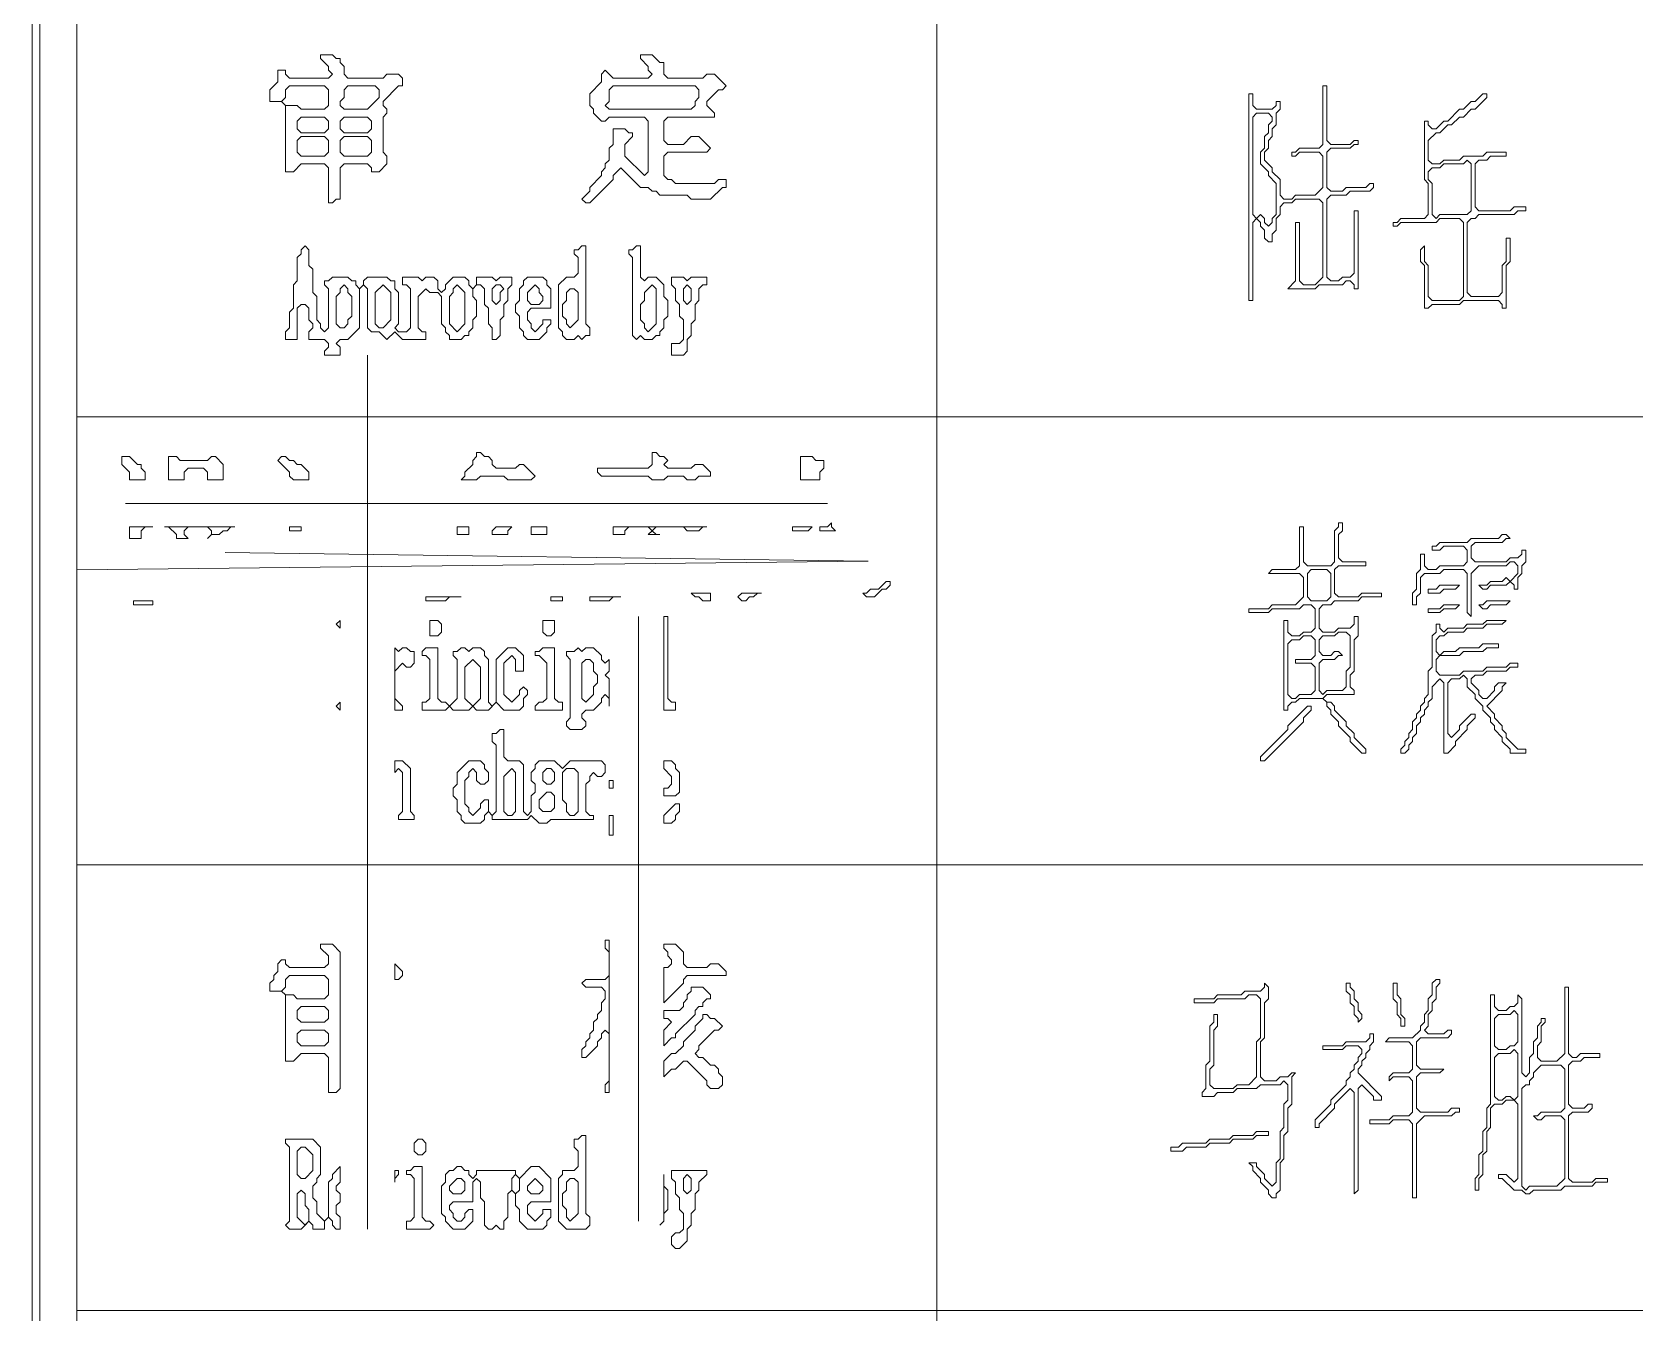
# Model space of a CAD drawing. Header units: millimetres. Extents: x 24 to 865, y 18 to 612.
# Drawn here: x 774.98 to 810.98, y 214.96 to 243.71 of the extents above; entities that cross this region are included whole.
import ezdxf

# ---------------------------------------------------------------- set-up
doc = ezdxf.new("R2010")
doc.units = ezdxf.units.MM
for name, color, linetype, lineweight in [('TRACE_CURVE', 6, 'Continuous', 0), ('TRACE_STRAIGHT', 5, 'Continuous', 0), ('TRACE_TEXT_SYMBOL', 6, 'Continuous', 0)]:
    doc.layers.add(name, color=color, linetype=linetype, lineweight=lineweight)

msp = doc.modelspace()

# ---------------------------------------------------------------- linework, layer by layer
at = {"layer": 'TRACE_CURVE', "color": 6}
msp.add_lwpolyline([(774.98, 600.7), (774.98, 28.726), (775.156, 28.726), (775.156, 600.7)], close=True, dxfattribs=at)
at = {"layer": 'TRACE_STRAIGHT', "color": 5}
for p, q in [((775.986, 601.456), (775.986, 27.883)), ((795.299, 274.996), (795.299, 175.135)), ((782.512, 236.461), (782.512, 216.844)), ((775.986, 235.072), (854.728, 235.072)), ((777.082, 233.133), (792.846, 233.133)), ((775.986, 231.638), (793.753, 231.836)), ((779.316, 232.032), (793.753, 231.836)), ((788.599, 230.594), (788.599, 217.019)), ((775.982, 225.019), (854.888, 225.019)), ((775.986, 215.017), (854.737, 215.017))]:
    msp.add_line(p, q, dxfattribs=at)
at = {"layer": 'TRACE_TEXT_SYMBOL', "color": 6}
for points in [[(781.461, 243.205), (781.461, 243.117), (781.636, 242.942), (781.636, 242.855), (781.724, 242.767), (781.636, 242.679), (780.761, 242.679), (780.673, 242.767), (780.673, 242.855), (780.498, 242.855), (780.498, 242.592), (780.323, 242.417), (780.323, 242.154), (780.585, 242.154), (780.673, 242.066), (780.673, 240.578), (780.848, 240.578), (781.023, 240.753), (781.549, 240.753), (781.636, 240.665), (781.636, 239.877), (781.724, 239.877), (781.812, 239.965), (781.899, 239.965), (781.899, 240.665), (781.987, 240.753), (782.512, 240.753), (782.6, 240.665), (782.6, 240.578), (782.775, 240.578), (782.95, 240.753), (782.95, 240.928), (782.862, 241.016), (782.862, 241.804), (782.95, 241.891), (782.95, 241.979), (782.862, 242.066), (782.862, 242.154), (783.213, 242.504), (783.3, 242.504), (783.3, 242.679), (783.213, 242.767), (782.95, 242.767), (782.862, 242.679), (782.074, 242.679), (781.987, 242.767), (781.987, 242.942), (781.899, 243.03), (781.899, 243.117), (781.812, 243.117), (781.724, 243.205)], [(780.673, 242.417), (780.761, 242.504), (781.549, 242.504), (781.636, 242.417), (781.636, 242.066), (781.549, 241.979), (781.023, 241.979), (780.936, 242.066), (780.673, 242.066), (780.585, 242.154), (780.673, 242.242)], [(781.987, 242.417), (782.074, 242.504), (782.687, 242.504), (782.775, 242.417), (782.775, 242.242), (782.512, 241.979), (781.987, 241.979), (781.899, 242.066), (781.899, 242.154), (781.987, 242.242)], [(787.942, 242.417), (788.03, 242.504), (789.869, 242.504), (789.956, 242.417), (789.956, 242.242), (789.869, 242.154), (789.869, 242.066), (789.781, 241.979), (787.942, 241.979), (787.854, 242.066), (787.942, 242.154)], [(802.392, 241.804), (802.48, 241.891), (802.743, 241.891), (802.83, 241.804), (802.83, 241.716), (802.743, 241.629), (802.743, 241.453), (802.655, 241.366), (802.655, 241.103), (802.568, 241.016), (802.568, 240.753), (802.743, 240.578), (802.743, 240.49), (802.918, 240.315), (802.918, 239.614), (802.83, 239.527), (802.83, 239.439), (802.743, 239.352), (802.655, 239.439), (802.655, 239.527), (802.568, 239.614), (802.48, 239.527), (802.392, 239.614)], [(780.936, 241.716), (781.023, 241.804), (781.549, 241.804), (781.636, 241.716), (781.636, 241.541), (781.549, 241.453), (781.023, 241.453), (780.936, 241.541)], [(781.899, 241.716), (781.987, 241.804), (782.512, 241.804), (782.6, 241.716), (782.6, 241.541), (782.512, 241.453), (781.987, 241.453), (781.899, 241.541)], [(780.936, 241.278), (781.023, 241.366), (781.549, 241.366), (781.636, 241.278), (781.636, 241.016), (781.549, 240.928), (781.023, 240.928), (780.936, 241.016)], [(781.899, 241.278), (781.987, 241.366), (782.512, 241.366), (782.6, 241.278), (782.6, 241.016), (782.512, 240.928), (781.987, 240.928), (781.899, 241.016)], [(807.122, 240.753), (807.209, 240.84), (807.297, 240.753), (807.297, 239.702), (807.209, 239.614), (806.596, 239.614), (806.509, 239.527), (806.421, 239.614), (806.421, 240.315), (806.333, 240.402), (806.333, 240.578), (806.421, 240.665), (806.596, 240.665), (806.684, 240.753)], [(787.329, 238.914), (787.241, 238.826), (787.154, 238.826), (787.154, 238.738), (787.241, 238.651), (787.241, 238.301), (787.154, 238.213), (786.979, 238.213), (786.804, 238.038), (786.804, 237.074), (786.891, 236.987), (786.891, 236.899), (786.979, 236.812), (787.154, 236.812), (787.241, 236.899), (787.329, 236.812), (787.417, 236.899), (787.504, 236.899), (787.504, 237.074), (787.417, 237.162), (787.417, 238.914)], [(788.555, 238.914), (788.467, 238.826), (788.38, 238.826), (788.38, 238.738), (788.467, 238.651), (788.467, 236.899), (788.555, 236.812), (788.643, 236.899), (788.73, 236.812), (788.905, 236.812), (788.993, 236.899), (789.081, 236.899), (789.081, 236.987), (789.168, 237.074), (789.168, 237.25), (789.256, 237.337), (789.256, 237.688), (789.168, 237.775), (789.168, 238.038), (788.993, 238.213), (788.818, 238.213), (788.73, 238.125), (788.643, 238.213), (788.643, 238.914)], [(781.899, 237.95), (781.987, 238.038), (782.074, 237.95), (782.074, 237.863), (782.162, 237.775), (782.162, 237.337), (782.074, 237.25), (782.074, 237.162), (781.987, 237.074), (781.899, 237.074), (781.812, 237.162), (781.812, 237.775), (781.899, 237.863)], [(782.862, 238.038), (783.038, 237.863), (783.038, 237.25), (782.862, 237.074), (782.775, 237.074), (782.687, 237.162), (782.687, 237.863)], [(784.439, 237.95), (784.526, 238.038), (784.702, 237.863), (784.702, 237.162), (784.526, 236.987), (784.351, 237.162), (784.351, 237.775), (784.439, 237.863)], [(785.315, 237.95), (785.402, 238.038), (785.49, 238.038), (785.577, 237.95), (785.49, 237.863), (785.49, 237.688), (785.402, 237.6), (785.315, 237.688)], [(786.103, 238.213), (786.015, 238.125), (786.015, 238.038), (785.928, 237.95), (785.928, 237.688), (785.84, 237.6), (785.84, 237.425), (785.928, 237.337), (785.928, 237.074), (786.015, 236.987), (786.015, 236.899), (786.103, 236.812), (786.366, 236.812), (786.541, 236.987), (786.541, 237.074), (786.628, 237.162), (786.628, 237.25), (786.453, 237.25), (786.453, 237.162), (786.278, 236.987), (786.19, 237.074), (786.19, 237.162), (786.103, 237.25), (786.103, 237.425), (786.19, 237.512), (786.628, 237.512), (786.628, 237.95), (786.541, 238.038), (786.541, 238.125), (786.453, 238.213)], [(786.278, 238.038), (786.366, 237.95), (786.366, 237.863), (786.453, 237.775), (786.453, 237.688), (786.366, 237.6), (786.19, 237.6), (786.103, 237.688), (786.103, 237.863)], [(786.979, 237.863), (787.066, 237.95), (787.154, 237.95), (787.241, 237.863), (787.241, 237.25), (787.066, 237.074), (786.979, 237.162), (786.979, 237.25), (786.891, 237.337), (786.891, 237.6), (786.979, 237.688)], [(788.905, 238.038), (788.993, 237.95), (788.993, 237.162), (788.818, 236.987), (788.73, 237.074), (788.73, 237.162), (788.643, 237.25), (788.643, 237.6), (788.73, 237.688), (788.73, 237.863)], [(789.343, 238.213), (789.343, 238.038), (789.431, 237.95), (789.431, 237.688), (789.518, 237.6), (789.518, 237.337), (789.606, 237.25), (789.606, 236.812), (789.518, 236.724), (789.343, 236.724), (789.343, 236.461), (789.606, 236.461), (789.694, 236.549), (789.694, 236.812), (789.781, 236.899), (789.781, 237.162), (789.869, 237.25), (789.869, 237.6), (789.956, 237.688), (789.956, 237.95), (790.044, 238.038), (790.131, 238.038), (790.131, 238.213), (789.781, 238.213), (789.694, 238.125), (789.606, 238.213)], [(789.606, 237.95), (789.694, 238.038), (789.781, 237.95), (789.781, 237.688), (789.694, 237.6), (789.606, 237.688)], [(776.995, 234.184), (776.995, 234.009), (777.17, 233.834), (777.17, 233.659), (777.52, 233.659), (777.52, 233.834), (777.433, 233.922), (777.433, 234.009), (777.345, 234.009), (777.17, 234.184)], [(778.046, 234.184), (778.046, 233.659), (778.396, 233.659), (778.396, 233.834), (778.484, 233.922), (778.834, 233.922), (778.921, 233.834), (778.921, 233.659), (779.272, 233.659), (779.272, 234.009), (779.097, 234.184), (779.009, 234.184), (778.921, 234.097), (778.308, 234.097), (778.221, 234.184)], [(780.585, 234.184), (780.498, 234.097), (780.761, 233.834), (780.761, 233.747), (780.848, 233.659), (781.198, 233.659), (781.198, 233.834), (781.023, 234.009), (780.936, 234.009), (780.848, 234.097), (780.761, 234.097), (780.673, 234.184)], [(784.964, 234.272), (784.964, 234.184), (784.877, 234.097), (784.877, 234.009), (784.702, 233.834), (784.702, 233.747), (784.614, 233.659), (784.964, 233.659), (785.052, 233.747), (785.577, 233.747), (785.665, 233.659), (786.19, 233.659), (786.278, 233.747), (786.015, 234.009), (785.928, 234.009), (785.84, 233.922), (785.402, 233.922), (785.315, 234.009), (785.315, 234.097), (785.227, 234.184), (785.14, 234.184), (785.052, 234.272)], [(788.905, 234.272), (788.905, 234.009), (788.818, 233.922), (787.679, 233.922), (787.679, 233.834), (787.767, 233.747), (788.818, 233.747), (788.905, 233.659), (789.168, 233.659), (789.256, 233.747), (789.606, 233.747), (789.694, 233.659), (789.869, 233.659), (789.956, 233.747), (790.219, 233.747), (790.219, 233.834), (790.044, 234.009), (789.869, 234.009), (789.781, 233.922), (789.256, 233.922), (789.168, 234.009), (789.256, 234.097), (789.168, 234.184), (789.081, 234.184), (788.993, 234.272)], [(792.233, 234.184), (792.233, 233.659), (792.671, 233.659), (792.671, 233.834), (792.759, 233.922), (792.759, 234.097), (792.584, 234.097), (792.496, 234.184)], [(777.17, 232.608), (777.17, 232.345), (777.433, 232.345), (777.433, 232.52), (777.52, 232.608), (777.695, 232.608)], [(777.958, 232.608), (778.046, 232.608), (778.221, 232.433), (778.221, 232.345), (778.484, 232.345), (778.396, 232.433), (778.396, 232.52), (778.484, 232.608), (778.921, 232.608), (779.009, 232.52), (779.009, 232.433), (778.921, 232.345), (779.009, 232.433), (779.184, 232.433), (779.272, 232.52), (779.359, 232.52), (779.447, 232.608), (779.535, 232.608)], [(780.761, 232.608), (780.761, 232.52), (781.023, 232.52), (781.023, 232.608)], [(784.526, 232.608), (784.526, 232.433), (784.789, 232.433), (784.789, 232.608)], [(785.402, 232.608), (785.315, 232.52), (785.315, 232.433), (785.665, 232.433), (785.665, 232.52), (785.753, 232.608)], [(786.19, 232.608), (786.19, 232.433), (786.541, 232.433), (786.541, 232.608)], [(788.03, 232.608), (788.03, 232.433), (788.292, 232.433), (788.292, 232.52), (788.38, 232.608), (788.818, 232.608), (788.905, 232.52), (788.818, 232.433), (789.081, 232.433), (788.993, 232.433), (788.905, 232.52), (788.993, 232.608), (789.606, 232.608), (789.694, 232.52), (789.956, 232.52), (790.044, 232.608), (790.131, 232.608)], [(792.058, 232.608), (792.058, 232.52), (792.409, 232.52), (792.496, 232.608)], [(792.934, 232.696), (792.846, 232.608), (792.671, 232.608), (792.671, 232.52), (793.022, 232.52), (792.934, 232.608)], [(803.619, 231.557), (803.706, 231.645), (804.056, 231.645), (804.144, 231.557), (804.144, 231.032), (804.056, 230.944), (803.706, 230.944), (803.619, 231.032)], [(789.781, 231.119), (789.869, 231.032), (789.956, 231.032), (790.044, 230.944), (790.219, 230.944), (790.219, 231.119)], [(790.92, 231.119), (790.832, 231.032), (790.92, 230.944), (791.007, 230.944), (791.095, 231.032), (791.182, 231.032), (791.27, 231.119), (791.358, 231.119)], [(794.16, 231.382), (793.985, 231.207), (793.81, 231.207), (793.722, 231.119), (793.635, 231.119), (793.722, 231.032), (793.897, 231.032), (794.073, 231.207), (794.16, 231.207), (794.248, 231.294), (794.248, 231.382)], [(806.596, 231.294), (806.509, 231.207), (806.333, 231.207), (806.333, 231.119), (806.596, 231.119), (806.684, 231.207), (806.947, 231.207), (807.034, 231.294)], [(777.257, 230.944), (777.695, 230.944), (777.695, 230.856), (777.257, 230.856)], [(783.826, 231.032), (783.826, 230.944), (784.264, 230.944), (784.351, 231.032), (784.614, 231.032)], [(786.628, 231.032), (786.891, 231.032), (786.891, 230.944), (786.628, 230.944)], [(787.504, 231.032), (787.504, 230.944), (787.942, 230.944), (788.03, 231.032), (788.205, 231.032)], [(806.684, 230.856), (806.596, 230.769), (806.333, 230.769), (806.333, 230.681), (806.596, 230.681), (806.684, 230.769), (806.947, 230.769), (807.034, 230.856)], [(807.647, 230.944), (807.56, 230.856), (807.472, 230.856), (807.56, 230.769), (807.647, 230.769), (807.735, 230.856), (808.085, 230.856), (808.173, 230.944)], [(781.899, 230.506), (781.812, 230.419), (781.899, 230.331)], [(783.913, 230.506), (783.913, 230.156), (784.089, 230.156), (784.176, 230.243), (784.176, 230.419), (784.089, 230.506)], [(786.453, 230.506), (786.453, 230.243), (786.541, 230.156), (786.628, 230.156), (786.716, 230.243), (786.716, 230.506)], [(789.168, 230.594), (789.168, 228.492), (789.431, 228.492), (789.431, 228.667), (789.343, 228.667), (789.256, 228.755), (789.256, 230.594)], [(803.443, 230.068), (803.531, 230.156), (803.706, 230.156), (803.794, 230.068), (803.794, 229.718), (803.706, 229.63), (803.356, 229.63), (803.356, 229.543), (803.706, 229.543), (803.794, 229.455), (803.794, 228.93), (803.706, 228.842), (803.443, 228.842), (803.356, 228.755), (803.268, 228.755), (803.181, 228.842), (803.181, 229.981), (803.268, 230.068)], [(804.232, 230.156), (804.319, 230.243), (804.494, 230.243), (804.582, 230.156), (804.582, 229.455), (804.494, 229.368), (804.494, 229.017), (804.407, 228.93), (804.056, 228.93), (803.969, 228.842), (803.881, 228.93), (803.881, 229.543), (803.969, 229.63), (804.232, 229.63), (804.319, 229.718), (804.407, 229.718), (804.319, 229.805), (804.232, 229.805), (804.144, 229.718), (803.969, 229.718), (803.881, 229.805), (803.881, 230.068), (803.969, 230.156)], [(783.125, 229.893), (783.125, 228.492), (783.3, 228.492), (783.3, 228.579), (783.125, 228.755), (783.125, 229.368), (783.3, 229.543), (783.388, 229.455), (783.476, 229.455), (783.563, 229.543), (783.563, 229.805), (783.476, 229.805), (783.388, 229.893), (783.3, 229.893), (783.213, 229.805)], [(783.826, 229.893), (783.738, 229.805), (783.738, 229.718), (783.826, 229.718), (783.913, 229.63), (783.913, 228.755), (783.826, 228.667), (783.738, 228.667), (783.738, 228.492), (784.264, 228.492), (784.351, 228.579), (784.439, 228.492), (784.789, 228.492), (784.877, 228.579), (784.964, 228.492), (785.227, 228.492), (785.402, 228.667), (785.577, 228.492), (785.928, 228.492), (786.015, 228.579), (786.015, 228.755), (786.103, 228.842), (786.103, 228.93), (786.015, 229.017), (785.928, 228.93), (785.928, 228.842), (785.753, 228.667), (785.577, 228.842), (785.577, 229.543), (785.753, 229.718), (785.84, 229.63), (785.84, 229.368), (786.015, 229.368), (786.015, 229.718), (785.84, 229.893), (785.665, 229.893), (785.402, 229.63), (785.402, 228.667), (785.315, 228.579), (785.227, 228.667), (785.227, 229.63), (785.14, 229.718), (785.14, 229.805), (785.052, 229.893), (784.877, 229.893), (784.789, 229.805), (784.702, 229.893), (784.614, 229.893), (784.526, 229.805), (784.439, 229.805), (784.439, 229.718), (784.526, 229.63), (784.526, 228.755), (784.351, 228.579), (784.264, 228.667), (784.176, 228.667), (784.089, 228.755), (784.089, 229.893)], [(786.453, 229.893), (786.366, 229.805), (786.278, 229.805), (786.278, 229.718), (786.366, 229.718), (786.541, 229.543), (786.541, 228.755), (786.453, 228.667), (786.366, 228.667), (786.278, 228.579), (786.278, 228.492), (786.891, 228.492), (786.891, 228.667), (786.804, 228.667), (786.716, 228.755), (786.716, 229.893)], [(787.241, 229.893), (787.154, 229.805), (786.979, 229.805), (786.979, 229.718), (787.066, 229.63), (787.066, 228.317), (786.979, 228.229), (786.979, 228.141), (787.066, 228.054), (787.329, 228.054), (787.417, 228.141), (787.417, 228.229), (787.329, 228.317), (787.329, 228.404), (787.417, 228.492), (787.592, 228.492), (787.767, 228.667), (787.767, 228.755), (787.854, 228.842), (787.942, 228.755), (787.942, 228.579), (787.942, 229.192), (787.854, 229.28), (787.942, 229.368), (787.942, 229.63), (787.854, 229.543), (787.767, 229.63), (787.767, 229.718), (787.592, 229.893), (787.417, 229.893), (787.329, 229.805)], [(784.877, 229.63), (785.052, 229.455), (785.052, 228.755), (784.877, 228.579), (784.702, 228.755), (784.702, 229.455)], [(787.329, 229.543), (787.417, 229.63), (787.504, 229.63), (787.592, 229.543), (787.592, 229.368), (787.679, 229.28), (787.679, 229.105), (787.592, 229.017), (787.592, 228.842), (787.417, 228.667), (787.329, 228.755)], [(781.899, 228.667), (781.812, 228.579), (781.899, 228.492)], [(803.619, 228.579), (803.181, 228.141), (803.181, 228.054), (802.568, 227.441), (802.568, 227.353), (802.655, 227.353), (803.531, 228.229), (803.531, 228.317), (803.706, 228.492), (803.706, 228.579)], [(783.125, 227.353), (783.125, 227.091), (783.213, 227.178), (783.3, 227.091), (783.3, 226.215), (783.213, 226.127), (783.213, 226.04), (783.563, 226.04), (783.563, 226.127), (783.476, 226.215), (783.476, 227.178), (783.3, 227.353)], [(785.753, 227.178), (785.84, 227.091), (785.84, 226.215), (785.753, 226.127), (785.665, 226.127), (785.577, 226.215), (785.577, 227.003)], [(786.453, 227.091), (786.541, 227.178), (786.628, 227.178), (786.716, 227.091), (786.716, 226.915), (786.628, 226.828), (786.541, 226.828), (786.453, 226.915)], [(786.891, 227.091), (786.979, 227.178), (787.154, 227.178), (787.241, 227.091), (787.241, 226.215), (787.154, 226.127), (787.066, 226.127), (786.979, 226.215), (786.979, 226.39), (786.891, 226.478)], [(789.168, 227.353), (789.168, 227.178), (789.343, 227.003), (789.343, 226.828), (789.256, 226.74), (789.168, 226.74), (789.168, 226.565), (789.431, 226.565), (789.518, 226.653), (789.518, 227.091), (789.431, 227.178), (789.431, 227.266), (789.343, 227.353)], [(787.942, 226.915), (788.03, 226.915), (788.03, 226.74), (787.942, 226.74)], [(786.541, 226.653), (786.628, 226.653), (786.716, 226.565), (786.716, 226.302), (786.628, 226.215), (786.453, 226.215), (786.366, 226.302), (786.366, 226.478)], [(787.942, 226.127), (788.03, 226.127), (788.03, 225.689), (787.942, 225.689)], [(789.431, 226.39), (789.168, 226.127), (789.168, 225.952), (789.343, 225.952), (789.431, 226.04), (789.431, 226.127), (789.518, 226.215), (789.518, 226.39)], [(781.461, 223.237), (781.461, 223.15), (781.636, 222.974), (781.636, 222.799), (781.549, 222.712), (780.761, 222.712), (780.673, 222.799), (780.673, 222.887), (780.585, 222.887), (780.498, 222.799), (780.498, 222.624), (780.41, 222.536), (780.41, 222.449), (780.323, 222.361), (780.323, 222.186), (780.585, 222.186), (780.673, 222.099), (780.673, 220.61), (780.848, 220.61), (781.023, 220.785), (781.549, 220.785), (781.636, 220.697), (781.636, 219.909), (781.812, 219.909), (781.899, 219.997), (781.899, 223.062), (781.724, 223.237)], [(787.854, 223.325), (787.854, 223.15), (787.942, 223.062), (787.942, 222.536), (787.854, 222.449), (787.417, 222.449), (787.329, 222.361), (787.417, 222.274), (787.767, 222.274), (787.854, 222.186), (787.854, 222.011), (787.767, 221.923), (787.767, 221.748), (787.679, 221.661), (787.679, 221.573), (787.592, 221.486), (787.592, 221.31), (787.504, 221.223), (787.504, 221.135), (787.417, 221.048), (787.417, 220.96), (787.329, 220.872), (787.329, 220.697), (787.417, 220.697), (787.679, 220.96), (787.679, 221.048), (787.767, 221.135), (787.767, 221.223), (787.854, 221.31), (787.942, 221.223), (787.942, 220.172), (787.854, 220.084), (787.854, 219.909), (787.942, 219.909), (787.942, 223.325)], [(789.168, 223.237), (789.168, 223.15), (789.256, 223.062), (789.256, 222.974), (789.343, 222.887), (789.343, 222.799), (789.256, 222.712), (789.168, 222.712), (789.168, 221.923), (789.606, 222.361), (789.606, 222.449), (789.694, 222.536), (790.569, 222.536), (790.569, 222.624), (790.394, 222.799), (790.219, 222.799), (790.131, 222.712), (789.694, 222.712), (789.606, 222.799), (789.606, 223.062), (789.431, 223.237)], [(780.673, 222.449), (780.761, 222.536), (781.549, 222.536), (781.636, 222.449), (781.636, 222.099), (781.549, 222.011), (780.936, 222.011), (780.848, 222.099), (780.673, 222.099), (780.585, 222.186), (780.673, 222.274)], [(783.125, 222.799), (783.125, 222.449), (783.213, 222.449), (783.3, 222.536), (783.3, 222.624)], [(789.781, 222.274), (789.781, 222.186), (789.694, 222.099), (789.694, 222.011), (789.606, 221.923), (789.606, 221.836), (789.518, 221.748), (789.168, 221.748), (789.168, 221.573), (789.256, 221.573), (789.343, 221.486), (789.168, 221.31), (789.168, 220.96), (789.343, 221.135), (789.431, 221.135), (789.431, 221.223), (789.869, 221.661), (789.869, 221.748), (789.956, 221.836), (790.044, 221.836), (790.044, 221.923), (790.131, 222.011), (790.219, 222.011), (790.219, 222.099), (790.044, 222.274)], [(804.494, 222.361), (804.494, 222.186), (804.582, 222.099), (804.582, 221.923), (804.669, 221.836), (804.669, 221.661), (804.757, 221.573), (804.757, 221.486), (804.845, 221.573), (804.845, 221.661), (804.757, 221.748), (804.757, 221.923), (804.669, 222.011), (804.669, 222.186), (804.582, 222.274), (804.582, 222.361)], [(805.545, 222.361), (805.545, 222.011), (805.633, 221.923), (805.633, 221.661), (805.72, 221.573), (805.72, 221.398), (805.808, 221.398), (805.808, 221.573), (805.72, 221.661), (805.72, 222.011), (805.633, 222.099), (805.633, 222.361)], [(780.936, 221.748), (781.023, 221.836), (781.549, 221.836), (781.636, 221.748), (781.636, 221.573), (781.549, 221.486), (781.023, 221.486), (780.936, 221.573)], [(808.173, 221.661), (808.26, 221.748), (808.348, 221.661), (808.348, 221.048), (808.26, 220.96), (808.173, 220.96), (808.085, 220.872), (807.91, 220.872), (807.822, 220.96), (807.822, 221.573), (807.91, 221.661)], [(790.044, 221.661), (790.044, 221.573), (789.869, 221.398), (789.869, 221.31), (789.606, 221.048), (789.606, 220.96), (789.431, 220.785), (789.343, 220.785), (789.168, 220.61), (789.168, 220.259), (789.343, 220.435), (789.431, 220.435), (789.606, 220.61), (789.694, 220.61), (790.131, 220.172), (790.131, 220.084), (790.219, 219.997), (790.394, 219.997), (790.482, 220.084), (790.482, 220.259), (790.394, 220.347), (790.394, 220.435), (790.307, 220.522), (790.219, 220.522), (790.044, 220.697), (789.956, 220.697), (789.869, 220.785), (789.956, 220.872), (789.956, 220.96), (790.307, 221.31), (790.394, 221.31), (790.482, 221.398), (790.307, 221.573), (790.219, 221.573), (790.131, 221.661)], [(780.936, 221.223), (781.023, 221.31), (781.549, 221.31), (781.636, 221.223), (781.636, 221.048), (781.549, 220.96), (781.023, 220.96), (780.936, 221.048)], [(805.02, 221.223), (805.02, 221.135), (804.932, 221.048), (804.494, 221.048), (804.407, 220.96), (803.969, 220.96), (803.969, 220.872), (804.407, 220.872), (804.494, 220.96), (804.757, 220.96), (804.845, 220.872), (804.845, 220.785), (804.757, 220.697), (804.757, 220.61), (804.669, 220.522), (804.669, 220.435), (804.582, 220.347), (804.582, 220.259), (804.494, 220.172), (804.494, 220.084), (804.144, 219.734), (804.144, 219.646), (803.794, 219.296), (803.794, 219.121), (803.881, 219.121), (803.881, 219.209), (804.232, 219.559), (804.232, 219.646), (804.582, 219.997), (804.669, 219.909), (804.669, 217.632), (804.757, 217.72), (804.757, 219.997), (804.845, 220.084), (805.107, 219.822), (805.107, 219.734), (805.283, 219.734), (805.283, 219.822), (804.757, 220.347), (804.757, 220.435), (804.845, 220.522), (804.845, 220.61), (804.932, 220.697), (804.932, 220.785), (805.02, 220.872), (805.02, 220.96), (805.107, 221.048), (805.107, 221.223)], [(808.173, 220.785), (808.26, 220.872), (808.348, 220.785), (808.348, 219.822), (808.26, 219.734), (808.173, 219.822), (808.085, 219.822), (807.997, 219.734), (807.91, 219.734), (807.822, 219.822), (807.822, 220.697), (807.91, 220.785)], [(808.873, 220.522), (809.311, 220.522), (809.399, 220.435), (809.399, 219.559), (809.311, 219.471), (808.873, 219.471), (808.786, 219.384), (808.698, 219.384), (808.786, 219.296), (808.873, 219.296), (808.961, 219.384), (809.311, 219.384), (809.399, 219.296), (809.399, 217.982), (809.224, 217.807), (808.611, 217.807), (808.523, 217.72), (808.435, 217.807), (808.435, 219.997), (808.523, 220.084), (808.611, 220.084), (808.611, 220.172), (808.698, 220.259), (808.698, 220.347)], [(780.673, 218.858), (780.673, 218.771), (780.761, 218.683), (780.761, 217.019), (780.673, 216.931), (780.761, 216.844), (781.023, 216.844), (781.198, 217.019), (781.286, 216.931), (781.286, 216.844), (781.549, 216.844), (781.549, 217.019), (781.636, 217.107), (781.724, 217.019), (781.724, 216.931), (781.812, 216.844), (781.899, 216.844), (781.899, 217.107), (781.812, 217.194), (781.812, 217.369), (781.899, 217.457), (781.899, 217.632), (781.812, 217.72), (781.812, 217.807), (781.899, 217.895), (781.899, 218.245), (781.724, 218.07), (781.724, 217.982), (781.636, 217.895), (781.636, 217.107), (781.549, 217.019), (781.374, 217.194), (781.374, 217.457), (781.286, 217.545), (781.286, 217.807), (781.374, 217.895), (781.374, 217.982), (781.461, 218.07), (781.461, 218.683), (781.286, 218.858)], [(783.651, 218.858), (783.563, 218.771), (783.563, 218.595), (783.651, 218.508), (783.738, 218.508), (783.826, 218.595), (783.826, 218.771), (783.738, 218.858)], [(787.329, 218.946), (787.241, 218.858), (787.154, 218.858), (787.154, 218.683), (787.241, 218.595), (787.241, 218.245), (787.154, 218.158), (786.891, 218.158), (786.891, 218.07), (786.804, 217.982), (786.804, 217.019), (786.979, 216.844), (787.417, 216.844), (787.504, 216.931), (787.504, 217.107), (787.417, 217.194), (787.417, 218.946)], [(802.48, 219.033), (802.392, 218.946), (801.955, 218.946), (801.867, 218.858), (801.429, 218.858), (801.342, 218.771), (800.816, 218.771), (800.728, 218.683), (800.553, 218.683), (800.553, 218.595), (800.816, 218.595), (800.904, 218.683), (801.342, 218.683), (801.429, 218.771), (801.867, 218.771), (801.955, 218.858), (802.392, 218.858), (802.48, 218.946), (802.743, 218.946), (802.743, 219.033)], [(780.936, 218.595), (781.023, 218.683), (781.111, 218.683), (781.286, 218.508), (781.286, 218.158), (781.111, 217.982), (781.023, 217.982), (780.936, 218.07)], [(783.125, 218.158), (783.125, 217.895), (783.125, 217.982), (783.213, 218.07), (783.213, 218.158)], [(783.563, 218.245), (783.476, 218.158), (783.388, 218.158), (783.388, 218.07), (783.476, 218.07), (783.563, 217.982), (783.563, 217.107), (783.476, 217.019), (783.388, 217.019), (783.388, 216.844), (783.913, 216.844), (784.001, 216.931), (783.913, 217.019), (783.826, 217.019), (783.738, 217.107), (783.738, 218.245)], [(789.343, 218.158), (789.343, 217.982), (789.431, 217.895), (789.431, 217.632), (789.518, 217.545), (789.518, 217.282), (789.606, 217.194), (789.606, 216.844), (789.518, 216.756), (789.431, 216.756), (789.343, 216.669), (789.343, 216.494), (789.431, 216.406), (789.518, 216.406), (789.694, 216.581), (789.694, 216.844), (789.781, 216.931), (789.781, 217.194), (789.869, 217.282), (789.869, 217.632), (789.956, 217.72), (789.956, 217.895), (790.131, 218.07), (790.131, 218.158)], [(784.526, 217.982), (784.614, 217.982), (784.702, 217.895), (784.702, 217.72), (784.614, 217.632), (784.439, 217.632), (784.351, 217.72), (784.351, 217.807)], [(785.753, 217.982), (785.84, 218.07), (785.928, 217.982), (785.928, 217.72), (785.84, 217.632), (785.753, 217.72)], [(786.278, 217.982), (786.453, 217.807), (786.453, 217.72), (786.366, 217.632), (786.19, 217.632), (786.103, 217.72), (786.103, 217.807)], [(786.979, 217.895), (787.066, 217.982), (787.154, 217.982), (787.241, 217.895), (787.241, 217.194), (787.066, 217.019), (786.979, 217.107), (786.979, 217.282), (786.891, 217.369), (786.891, 217.632), (786.979, 217.72)], [(789.168, 218.07), (789.168, 217.019), (789.081, 216.931), (789.168, 217.019), (789.168, 217.194), (789.256, 217.282), (789.256, 217.72), (789.168, 217.807)], [(789.606, 217.982), (789.694, 218.07), (789.781, 217.982), (789.781, 217.72), (789.694, 217.632), (789.606, 217.72)], [(780.936, 217.632), (781.023, 217.72), (781.111, 217.632), (781.111, 217.369), (781.198, 217.282), (781.198, 217.019), (781.111, 216.931), (780.936, 217.107)]]:
    msp.add_lwpolyline(points, close=True, dxfattribs=at)
for points in [[(788.643, 243.205), (788.643, 243.117), (788.818, 242.942), (788.818, 242.855), (788.905, 242.767), (788.818, 242.679), (788.03, 242.679), (787.854, 242.855), (787.767, 242.767), (787.767, 242.592), (787.504, 242.329), (787.504, 242.066), (787.592, 241.979), (787.592, 241.891), (787.767, 241.716), (787.854, 241.716), (787.942, 241.804), (788.73, 241.804), (788.818, 241.716), (788.818, 240.578), (788.73, 240.49), (788.292, 240.928), (788.292, 241.191), (788.467, 241.366), (788.467, 241.453), (788.38, 241.453), (788.292, 241.541), (788.03, 241.541), (788.03, 241.191), (787.942, 241.103), (787.942, 240.84), (787.854, 240.753), (787.854, 240.665), (787.767, 240.578), (787.767, 240.49), (787.504, 240.227), (787.504, 240.14), (787.329, 239.965), (787.417, 239.877), (787.504, 239.877), (788.03, 240.402), (788.03, 240.49), (788.205, 240.665), (788.643, 240.227), (788.818, 240.227), (788.905, 240.14), (788.993, 240.14), (789.081, 240.052), (789.694, 240.052), (789.781, 239.965), (790.219, 239.965), (790.482, 240.227), (790.569, 240.227), (790.569, 240.402), (790.394, 240.402), (790.307, 240.315), (789.431, 240.315), (789.343, 240.402), (789.256, 240.402), (789.168, 240.49), (789.168, 240.928), (789.256, 241.016), (790.131, 241.016), (790.219, 241.103)], [(790.219, 241.103), (789.956, 241.366), (789.781, 241.366), (789.606, 241.191), (789.256, 241.191), (789.168, 241.278), (789.168, 241.716), (789.256, 241.804), (790.307, 241.804), (790.307, 241.891), (790.131, 242.066), (790.131, 242.154), (790.394, 242.417), (790.482, 242.417), (790.569, 242.504), (790.307, 242.767), (790.131, 242.767), (790.044, 242.679), (789.256, 242.679), (789.168, 242.767), (789.168, 243.03), (789.081, 243.03), (788.905, 243.205), (788.643, 243.205)], [(803.969, 242.504), (803.969, 241.191), (803.881, 241.103), (803.443, 241.103), (803.356, 241.016), (803.268, 241.016), (803.268, 240.928), (803.356, 240.928), (803.443, 241.016), (803.881, 241.016), (803.969, 240.928), (803.969, 240.227), (803.794, 240.052), (803.356, 240.052), (803.268, 239.965), (803.093, 239.965), (803.005, 240.052), (803.005, 240.402), (802.83, 240.578), (802.83, 240.665), (802.655, 240.84), (802.655, 241.016), (802.743, 241.103), (802.743, 241.278), (802.83, 241.366), (802.83, 241.541), (802.918, 241.629), (802.918, 241.891), (803.005, 241.979), (803.005, 242.154), (802.918, 242.154), (802.918, 242.066), (802.83, 241.979), (802.48, 241.979), (802.392, 242.066), (802.392, 242.329), (802.305, 242.329), (802.305, 237.688), (802.392, 237.688), (802.392, 239.439), (802.48, 239.527), (802.568, 239.439), (802.568, 239.352), (802.655, 239.264), (802.655, 239.089), (802.743, 239.001), (802.83, 239.001), (802.83, 239.176), (802.918, 239.264), (802.918, 239.527), (803.005, 239.614), (803.005, 239.789), (803.093, 239.877), (803.268, 239.877), (803.356, 239.965), (803.881, 239.965), (803.969, 239.877), (803.969, 238.213), (803.794, 238.038), (803.531, 238.038), (803.443, 238.125), (803.443, 239.439), (803.356, 239.439), (803.356, 238.125)], [(803.356, 238.125), (803.181, 237.95), (803.794, 237.95), (803.881, 238.038), (804.407, 238.038), (804.494, 238.125), (804.582, 238.125), (804.669, 238.038), (804.669, 237.95), (804.757, 237.95), (804.757, 239.702), (804.669, 239.702), (804.669, 238.301), (804.582, 238.213), (804.407, 238.213), (804.319, 238.125), (804.144, 238.125), (804.056, 238.213), (804.056, 239.965), (804.144, 240.052), (804.494, 240.052), (804.582, 240.14), (805.02, 240.14), (805.107, 240.227), (805.107, 240.315), (805.02, 240.315), (804.932, 240.227), (804.494, 240.227), (804.407, 240.14), (804.144, 240.14), (804.056, 240.227), (804.056, 241.016), (804.144, 241.103), (804.582, 241.103), (804.669, 241.191), (804.757, 241.191), (804.757, 241.278), (804.669, 241.278), (804.582, 241.191), (804.144, 241.191), (804.056, 241.278), (804.056, 242.504), (803.969, 242.504)], [(807.56, 242.329), (807.384, 242.154), (807.297, 242.154), (807.122, 241.979), (807.034, 241.979), (806.771, 241.716), (806.684, 241.716), (806.509, 241.541), (806.421, 241.541), (806.333, 241.629), (806.333, 241.716), (806.246, 241.716), (806.246, 240.402), (806.333, 240.315), (806.333, 239.614), (806.246, 239.527), (805.72, 239.527), (805.633, 239.439), (805.545, 239.439), (805.545, 239.352), (805.633, 239.352), (805.72, 239.439), (806.509, 239.439), (806.596, 239.527), (807.034, 239.527), (807.122, 239.439), (807.122, 237.775), (807.034, 237.688), (806.421, 237.688), (806.333, 237.775), (806.333, 238.476), (806.246, 238.563), (806.246, 238.914), (806.158, 238.826), (806.158, 238.563), (806.246, 238.476), (806.246, 237.512), (806.333, 237.512), (806.421, 237.6), (807.034, 237.6), (807.122, 237.688), (807.91, 237.688), (807.997, 237.6), (807.997, 237.512), (808.085, 237.512), (808.085, 238.476), (808.173, 238.563), (808.173, 239.089), (808.085, 239.089), (808.085, 238.563), (807.997, 238.476), (807.997, 237.863), (807.91, 237.775), (807.297, 237.775), (807.209, 237.863), (807.209, 239.439), (807.297, 239.527), (807.384, 239.527), (807.472, 239.614), (808.26, 239.614), (808.348, 239.702), (808.523, 239.702), (808.523, 239.789), (808.26, 239.789)], [(808.26, 239.789), (808.173, 239.702), (807.472, 239.702), (807.384, 239.789), (807.384, 240.753), (807.472, 240.84), (807.647, 240.84), (807.735, 240.928), (808.085, 240.928), (808.085, 241.016), (807.647, 241.016), (807.56, 240.928), (807.122, 240.928), (807.034, 240.84), (806.684, 240.84), (806.596, 240.753), (806.421, 240.753), (806.333, 240.84), (806.333, 241.278), (806.509, 241.453), (806.596, 241.453), (806.771, 241.629), (806.859, 241.629), (807.034, 241.804), (807.122, 241.804), (807.297, 241.979), (807.384, 241.979), (807.647, 242.242), (807.647, 242.329), (807.56, 242.329)], [(781.111, 238.914), (781.023, 238.826), (781.023, 238.738), (780.936, 238.651), (780.936, 238.125), (780.848, 238.038), (780.848, 237.512), (780.761, 237.425), (780.761, 237.074), (780.673, 236.987), (780.673, 236.812), (780.936, 236.812), (780.936, 237.512), (781.023, 237.6), (781.111, 237.6), (781.198, 237.512), (781.198, 237.25), (781.286, 237.162), (781.286, 237.074), (781.198, 236.987), (781.198, 236.812), (781.549, 236.812), (781.636, 236.724), (781.636, 236.637), (781.549, 236.549), (781.549, 236.461), (781.899, 236.461), (781.899, 236.637), (781.812, 236.724), (781.899, 236.812), (782.074, 236.812), (782.337, 237.074), (782.337, 237.95), (782.425, 238.038), (782.512, 237.95), (782.512, 237.074), (782.6, 236.987), (782.775, 236.987), (782.95, 236.812), (783.125, 236.987), (783.3, 236.812), (783.826, 236.812), (783.826, 236.987), (783.738, 236.987), (783.651, 237.074), (783.651, 237.775), (783.826, 237.95), (783.913, 237.863), (784.089, 237.863), (784.176, 237.775), (784.176, 237.162), (784.264, 237.074), (784.264, 236.987), (784.351, 236.899), (784.351, 236.812), (784.614, 236.812), (784.702, 236.899), (784.789, 236.899), (784.789, 236.987), (784.877, 237.074), (784.877, 237.25), (784.964, 237.337), (784.964, 237.688), (784.877, 237.775)], [(781.549, 238.038), (781.636, 237.95), (781.636, 237.074), (781.549, 236.987), (781.461, 237.074), (781.461, 237.162), (781.374, 237.25), (781.374, 237.775), (781.286, 237.863), (781.286, 238.388), (781.198, 238.476), (781.198, 238.826), (781.111, 238.914)], [(784.877, 237.775), (784.877, 237.95), (784.964, 238.038), (785.052, 238.038), (785.14, 237.95), (785.14, 237.6), (785.227, 237.512), (785.227, 237.162), (785.315, 237.074), (785.315, 236.812), (785.402, 236.812), (785.49, 236.899), (785.49, 237.25), (785.577, 237.337), (785.577, 237.6), (785.665, 237.688), (785.665, 237.95), (785.753, 238.038), (785.753, 238.213), (785.49, 238.213), (785.402, 238.125), (785.315, 238.213), (784.964, 238.213), (784.964, 238.038), (784.877, 237.95), (784.789, 238.038), (784.789, 238.125), (784.702, 238.213), (784.439, 238.213), (784.264, 238.038), (784.264, 237.95), (784.176, 237.863), (784.089, 237.95), (784.089, 238.125), (784.001, 238.213), (783.826, 238.213), (783.738, 238.125), (783.651, 238.213), (783.3, 238.213), (783.3, 238.038), (783.388, 238.038), (783.476, 237.95), (783.476, 237.074), (783.388, 236.987), (783.213, 236.987), (783.125, 237.074), (783.213, 237.162), (783.213, 237.863), (783.125, 237.95), (783.125, 238.125), (783.038, 238.125), (782.95, 238.213), (782.512, 238.213), (782.425, 238.125), (782.425, 238.038), (782.337, 237.95), (782.249, 238.038), (782.249, 238.125), (782.162, 238.125), (782.074, 238.213), (781.724, 238.213), (781.636, 238.125), (781.549, 238.125), (781.549, 238.038)], [(804.319, 232.696), (804.319, 232.608), (804.232, 232.52), (804.232, 231.82), (804.144, 231.732), (803.619, 231.732), (803.531, 231.82), (803.531, 232.608), (803.443, 232.608), (803.443, 231.732), (803.356, 231.645), (802.83, 231.645), (802.743, 231.557), (803.443, 231.557), (803.531, 231.469), (803.531, 231.032), (803.356, 230.856), (802.83, 230.856), (802.743, 230.769), (802.305, 230.769), (802.305, 230.681), (802.743, 230.681), (802.83, 230.769), (803.443, 230.769), (803.531, 230.856), (803.706, 230.856), (803.794, 230.769), (803.794, 230.331), (803.706, 230.243), (803.531, 230.243), (803.443, 230.156), (803.268, 230.156), (803.181, 230.243), (803.181, 230.506), (803.093, 230.506), (803.093, 228.492), (803.181, 228.492), (803.181, 228.579), (803.268, 228.667), (803.356, 228.667), (803.443, 228.755), (803.969, 228.755), (804.056, 228.667), (804.056, 228.579), (804.144, 228.492), (804.144, 228.404), (804.319, 228.229), (804.319, 228.141), (804.582, 227.879), (804.582, 227.791), (804.845, 227.528), (804.932, 227.528), (804.932, 227.616), (804.669, 227.879), (804.669, 227.966), (804.494, 228.141), (804.494, 228.229), (804.232, 228.492), (804.232, 228.579), (804.144, 228.667), (804.056, 228.667), (803.969, 228.755), (804.056, 228.842), (804.669, 228.842)], [(804.669, 228.842), (804.669, 228.93), (804.582, 229.017), (804.582, 229.28), (804.669, 229.368), (804.669, 230.068), (804.757, 230.156), (804.757, 230.594), (804.669, 230.594), (804.669, 230.419), (804.582, 230.331), (804.319, 230.331), (804.232, 230.243), (803.969, 230.243), (803.881, 230.331), (803.881, 230.769), (803.969, 230.856), (804.144, 230.856), (804.232, 230.944), (804.757, 230.944), (804.845, 231.032), (805.283, 231.032), (805.283, 231.119), (804.845, 231.119), (804.757, 231.032), (804.319, 231.032), (804.232, 231.119), (804.232, 231.645), (804.319, 231.732), (804.932, 231.732), (804.932, 231.82), (804.407, 231.82), (804.319, 231.907), (804.319, 232.433), (804.407, 232.52), (804.407, 232.696), (804.319, 232.696)], [(807.997, 232.433), (807.91, 232.345), (807.297, 232.345), (807.209, 232.258), (806.596, 232.258), (806.509, 232.17), (806.421, 232.17), (806.421, 232.083), (806.596, 232.083), (806.684, 232.17), (807.122, 232.17), (807.209, 232.083), (807.209, 231.82), (807.122, 231.732), (806.596, 231.732), (806.509, 231.645), (806.333, 231.645), (806.246, 231.732), (806.246, 231.995), (806.158, 231.995), (806.158, 231.645), (806.071, 231.557), (806.071, 231.207), (805.983, 231.119), (805.983, 230.856), (806.071, 230.856), (806.071, 231.032), (806.158, 231.119), (806.158, 231.469), (806.246, 231.557), (806.596, 231.557), (806.684, 231.645), (807.122, 231.645), (807.209, 231.557), (807.209, 230.681), (807.297, 230.594), (807.297, 231.557), (807.472, 231.732), (808.085, 231.732), (808.173, 231.82), (808.26, 231.82), (808.348, 231.732), (808.348, 231.557), (808.173, 231.382), (808.085, 231.469), (807.997, 231.382), (807.735, 231.382), (807.647, 231.294), (807.472, 231.294), (807.56, 231.207), (807.647, 231.207), (807.735, 231.294), (808.085, 231.294), (808.173, 231.382), (808.26, 231.294), (808.26, 231.207), (808.348, 231.207), (808.348, 231.469), (808.435, 231.557), (808.435, 231.732), (808.523, 231.82), (808.523, 232.083), (808.435, 232.083), (808.435, 231.995)], [(808.435, 231.995), (808.348, 231.907), (808.173, 231.907), (808.085, 231.82), (807.384, 231.82), (807.297, 231.907), (807.297, 232.17), (807.384, 232.258), (807.997, 232.258), (808.085, 232.345), (808.173, 232.345), (808.085, 232.433), (807.997, 232.433)], [(807.647, 230.506), (807.56, 230.419), (807.209, 230.419), (807.122, 230.331), (806.771, 230.331), (806.684, 230.243), (806.596, 230.331), (806.596, 230.419), (806.509, 230.419), (806.509, 230.243), (806.421, 230.156), (806.421, 229.455), (806.333, 229.368), (806.333, 228.842), (806.246, 228.755), (806.246, 228.667), (806.158, 228.579), (806.158, 228.492), (806.071, 228.404), (806.071, 228.317), (805.983, 228.229), (805.983, 228.054), (805.896, 227.966), (805.896, 227.879), (805.808, 227.791), (805.808, 227.704), (805.72, 227.616), (805.72, 227.528), (805.808, 227.528), (805.896, 227.616), (805.896, 227.704), (805.983, 227.791), (805.983, 227.879), (806.071, 227.966), (806.071, 228.141), (806.158, 228.229), (806.158, 228.317), (806.246, 228.404), (806.246, 228.492), (806.333, 228.579), (806.333, 228.667), (806.421, 228.755), (806.421, 229.017), (806.596, 229.192), (806.684, 229.105), (806.684, 227.528), (806.771, 227.528), (806.947, 227.704), (806.947, 227.791), (807.209, 228.054), (807.209, 228.141), (807.384, 228.317), (807.384, 228.404), (807.297, 228.404), (807.034, 228.141), (807.034, 228.054), (806.859, 227.879), (806.771, 227.966), (806.771, 229.105), (806.859, 229.192), (807.034, 229.192), (807.122, 229.28), (807.209, 229.192), (807.209, 229.017)], [(806.596, 229.718), (806.509, 229.805), (806.509, 230.068), (806.596, 230.156), (806.684, 230.156), (806.771, 230.243), (807.122, 230.243), (807.209, 230.331), (807.56, 230.331), (807.647, 230.419), (807.997, 230.419), (808.085, 230.506), (807.647, 230.506)], [(807.209, 229.017), (807.384, 228.842), (807.384, 228.755), (807.56, 228.579), (807.56, 228.492), (807.735, 228.317), (807.735, 228.229), (807.822, 228.141), (807.822, 228.054), (807.997, 227.879), (807.997, 227.791), (808.173, 227.616), (808.173, 227.528), (808.523, 227.528), (808.523, 227.616), (808.348, 227.616), (808.085, 227.879), (808.085, 227.966), (807.997, 228.054), (807.997, 228.141), (807.822, 228.317), (807.822, 228.404), (807.647, 228.579), (807.997, 228.93), (807.997, 229.017), (808.085, 229.105), (807.91, 229.105), (807.822, 229.017), (807.822, 228.93), (807.647, 228.755), (807.56, 228.755), (807.472, 228.842), (807.472, 228.93), (807.297, 229.105), (807.297, 229.192), (807.384, 229.28), (807.56, 229.28), (807.647, 229.368), (808.085, 229.368), (808.173, 229.455), (808.348, 229.455), (808.348, 229.543), (808.173, 229.543), (808.085, 229.455), (807.647, 229.455), (807.56, 229.368), (807.122, 229.368), (807.034, 229.28), (806.596, 229.28), (806.509, 229.368), (806.509, 229.63), (806.596, 229.718), (807.034, 229.718), (807.122, 229.805), (807.56, 229.805), (807.647, 229.893), (807.91, 229.893), (807.91, 229.981), (807.56, 229.981), (807.472, 229.893), (807.034, 229.893), (806.947, 229.805), (806.684, 229.805), (806.596, 229.718)], [(785.49, 228.054), (785.402, 227.966), (785.315, 227.966), (785.315, 227.791), (785.402, 227.704), (785.402, 226.215), (785.315, 226.127), (785.227, 226.215), (785.227, 226.478), (785.14, 226.478), (785.052, 226.39), (785.052, 226.302), (784.877, 226.127), (784.789, 226.215), (784.789, 226.302), (784.702, 226.39), (784.702, 226.915), (784.789, 227.003), (784.789, 227.091), (784.877, 227.178), (784.964, 227.091), (784.964, 226.915), (785.052, 226.828), (785.14, 226.828), (785.227, 226.915), (785.227, 227.091), (785.14, 227.178), (785.14, 227.266), (785.052, 227.353), (784.789, 227.353), (784.526, 227.091), (784.526, 226.828), (784.439, 226.74), (784.439, 226.565), (784.526, 226.478), (784.526, 226.215), (784.614, 226.127), (784.614, 226.04), (784.702, 225.952), (785.052, 225.952), (785.14, 226.04), (785.14, 226.127), (785.227, 226.215), (785.315, 226.127), (785.315, 226.04), (786.103, 226.04), (786.19, 226.127), (786.366, 225.952), (786.541, 225.952), (786.628, 226.04), (787.592, 226.04), (787.592, 226.127), (787.504, 226.127), (787.417, 226.215), (787.417, 226.828), (787.504, 226.915), (787.504, 227.003), (787.592, 227.091), (787.679, 227.003), (787.767, 227.003), (787.854, 227.091), (787.854, 227.266), (787.767, 227.353), (787.066, 227.353)], [(787.066, 227.353), (786.891, 227.178), (786.716, 227.353), (786.366, 227.353), (786.278, 227.266), (786.278, 227.178), (786.19, 227.091), (786.19, 226.915), (786.278, 226.828), (786.278, 226.653), (786.19, 226.565), (786.19, 226.215), (786.103, 226.127), (786.015, 226.215), (786.015, 227.266), (785.928, 227.353), (785.665, 227.353), (785.577, 227.441), (785.577, 228.054), (785.49, 228.054)], [(806.509, 222.449), (806.421, 222.361), (806.421, 222.099), (806.333, 222.011), (806.333, 221.748), (806.246, 221.661), (806.246, 221.486), (806.158, 221.398), (806.158, 221.31), (805.983, 221.135), (805.458, 221.135), (805.37, 221.048), (805.896, 221.048), (805.983, 220.96), (805.983, 220.435), (805.896, 220.347), (805.545, 220.347), (805.458, 220.259), (805.458, 220.172), (805.545, 220.259), (805.896, 220.259), (805.983, 220.172), (805.983, 219.471), (805.896, 219.384), (805.545, 219.384), (805.458, 219.296), (805.02, 219.296), (805.02, 219.209), (805.458, 219.209), (805.545, 219.296), (805.896, 219.296), (805.983, 219.209), (805.983, 217.545), (806.071, 217.545), (806.071, 219.209), (806.246, 219.384), (806.859, 219.384), (806.947, 219.471), (807.034, 219.471), (807.034, 219.559), (806.859, 219.559), (806.771, 219.471), (806.158, 219.471), (806.071, 219.559), (806.071, 220.259), (806.158, 220.347), (806.596, 220.347), (806.684, 220.435), (806.158, 220.435), (806.071, 220.522), (806.071, 221.048), (806.158, 221.135), (806.771, 221.135), (806.859, 221.223), (806.859, 221.31), (806.771, 221.31), (806.684, 221.223), (806.333, 221.223), (806.246, 221.31), (806.333, 221.398), (806.333, 221.661), (806.421, 221.748), (806.421, 221.923), (806.509, 222.011)], [(806.509, 222.011), (806.509, 222.274), (806.596, 222.361), (806.596, 222.449), (806.509, 222.449)], [(802.655, 222.361), (802.655, 222.274), (802.568, 222.186), (802.217, 222.186), (802.13, 222.099), (801.604, 222.099), (801.517, 222.011), (801.079, 222.011), (801.079, 221.923), (801.517, 221.923), (801.604, 222.011), (802.217, 222.011), (802.305, 222.099), (802.48, 222.099), (802.568, 222.011), (802.568, 221.135), (802.48, 221.048), (802.48, 220.259), (802.305, 220.084), (802.042, 220.084), (801.955, 219.997), (801.517, 219.997), (801.429, 220.084), (801.429, 220.435), (801.517, 220.522), (801.517, 221.31), (801.604, 221.398), (801.604, 221.661), (801.517, 221.661), (801.517, 221.486), (801.429, 221.398), (801.429, 220.61), (801.342, 220.522), (801.342, 219.997), (801.254, 219.909), (801.254, 219.822), (801.517, 219.822), (801.604, 219.909), (801.955, 219.909), (802.042, 219.997), (802.48, 219.997), (802.568, 220.084), (803.005, 220.084), (803.093, 220.172), (803.181, 220.084), (803.181, 219.734), (803.093, 219.646), (803.093, 219.121), (803.005, 219.033), (803.005, 218.42), (802.918, 218.333), (802.918, 217.895), (802.83, 217.807), (802.655, 217.982), (802.655, 218.07), (802.48, 218.245), (802.48, 218.333), (802.305, 218.333), (802.392, 218.245), (802.392, 218.158), (802.568, 217.982), (802.568, 217.895), (802.743, 217.72), (802.743, 217.632)], [(802.743, 217.632), (802.83, 217.545), (802.918, 217.545), (802.918, 217.632), (803.005, 217.72), (803.005, 218.333), (803.093, 218.42), (803.093, 218.946), (803.181, 219.033), (803.181, 219.559), (803.268, 219.646), (803.268, 220.259), (803.356, 220.347), (803.268, 220.347), (803.181, 220.259), (803.005, 220.259), (802.918, 220.172), (802.655, 220.172), (802.568, 220.259), (802.568, 221.048), (802.655, 221.135), (802.655, 221.923), (802.743, 222.011), (802.743, 222.274), (802.655, 222.361)], [(809.399, 222.274), (809.399, 220.785), (809.224, 220.61), (808.873, 220.61), (808.786, 220.697), (808.786, 220.96), (808.873, 221.048), (808.873, 221.398), (808.961, 221.486), (808.961, 221.573), (808.873, 221.573), (808.873, 221.486), (808.786, 221.398), (808.786, 221.135), (808.698, 221.048), (808.698, 220.785), (808.611, 220.697), (808.611, 220.347), (808.523, 220.259), (808.435, 220.347), (808.435, 222.011), (808.348, 222.099), (808.348, 221.923), (808.26, 221.836), (808.173, 221.836), (808.085, 221.748), (807.91, 221.748), (807.822, 221.836), (807.822, 222.099), (807.735, 222.099), (807.735, 219.646), (807.647, 219.559), (807.647, 219.121), (807.56, 219.033), (807.56, 218.595), (807.472, 218.508), (807.472, 218.07), (807.384, 217.982), (807.384, 217.72), (807.472, 217.72), (807.472, 217.982), (807.56, 218.07), (807.56, 218.508), (807.647, 218.595), (807.647, 219.033), (807.735, 219.121), (807.735, 219.559), (807.822, 219.646), (807.997, 219.646), (808.085, 219.734), (808.26, 219.734), (808.348, 219.646), (808.348, 217.982), (808.26, 217.895), (808.085, 218.07), (807.91, 218.07), (807.91, 217.982), (807.997, 217.982), (808.26, 217.72), (808.435, 217.72), (808.523, 217.632), (808.611, 217.632), (808.698, 217.72), (809.311, 217.72)], [(809.311, 217.72), (809.399, 217.807), (810.012, 217.807), (810.099, 217.895), (810.362, 217.895), (810.362, 217.982), (810.099, 217.982), (810.012, 217.895), (809.574, 217.895), (809.486, 217.982), (809.486, 219.384), (809.574, 219.471), (809.924, 219.471), (810.012, 219.559), (810.012, 219.646), (809.924, 219.646), (809.837, 219.559), (809.574, 219.559), (809.486, 219.646), (809.486, 220.522), (809.574, 220.61), (809.749, 220.61), (809.837, 220.697), (810.187, 220.697), (810.187, 220.785), (809.749, 220.785), (809.661, 220.697), (809.574, 220.697), (809.486, 220.785), (809.486, 222.274), (809.399, 222.274)], [(784.526, 218.245), (784.439, 218.158), (784.351, 218.158), (784.264, 218.07), (784.264, 217.895), (784.176, 217.807), (784.176, 217.194), (784.264, 217.107), (784.264, 217.019), (784.439, 216.844), (784.702, 216.844), (784.877, 217.019), (784.877, 217.282), (784.789, 217.282), (784.702, 217.194), (784.702, 217.107), (784.614, 217.019), (784.526, 217.019), (784.439, 217.107), (784.439, 217.194), (784.351, 217.282), (784.351, 217.369), (784.439, 217.457), (784.877, 217.457), (784.877, 217.895), (784.964, 217.982), (785.052, 217.895), (785.052, 217.545), (785.14, 217.457), (785.14, 216.931), (785.227, 216.844), (785.315, 216.844), (785.402, 216.931), (785.49, 216.844), (785.577, 216.844), (785.577, 217.019), (785.665, 217.107), (785.665, 217.632), (785.753, 217.72), (785.84, 217.632), (785.84, 217.369), (785.928, 217.282), (785.928, 217.019), (786.103, 216.844), (786.453, 216.844), (786.541, 216.931), (786.541, 217.019), (786.628, 217.107), (786.628, 217.282), (786.453, 217.282), (786.453, 217.194), (786.278, 217.019), (786.103, 217.194), (786.103, 217.369), (786.19, 217.457), (786.628, 217.457), (786.628, 217.982), (786.366, 218.245), (786.19, 218.245), (785.928, 217.982), (785.84, 218.07), (785.84, 218.158), (784.964, 218.158), (784.964, 218.07)], [(784.964, 218.07), (784.877, 217.982), (784.789, 218.07), (784.789, 218.158), (784.702, 218.158), (784.614, 218.245), (784.526, 218.245)]]:
    msp.add_lwpolyline(points, dxfattribs=at)

doc.saveas('drawing.dxf')
